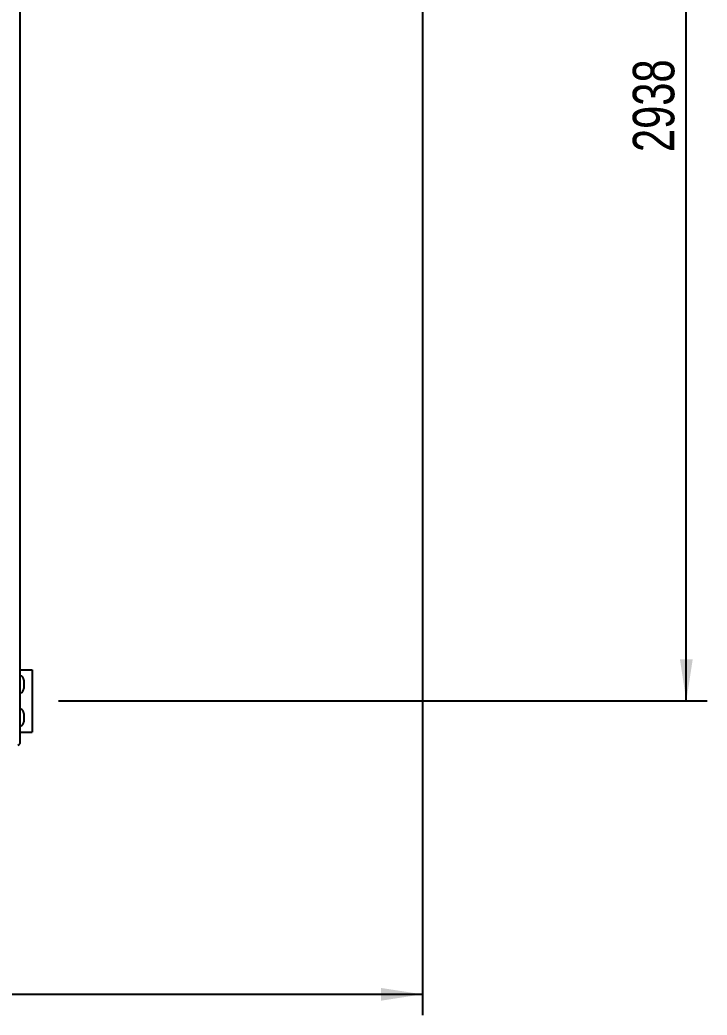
# Model space of a CAD drawing. Header units: millimetres. Extents: x 1293 to 41893, y 1011 to 26911.
# Drawn here: x 17101 to 18756, y 9975 to 12371 of the extents above; entities that cross this region are included whole.
import ezdxf

# ---------------------------------------------------------------- set-up
doc = ezdxf.new("R2010")
doc.units = ezdxf.units.MM
doc.header["$LTSCALE"] = 50
doc.layers.add('CAPA_1', color=7, linetype='Continuous')
doc.layers.add('PASILLOS', color=2, linetype='Continuous')
doc.styles.add('SLDTEXTSTYLE0', font='TXT', dxfattribs={"width": 0.75})
doc.dimstyles.new('SLDDIMSTYLE0', dxfattribs={"dimtxt": 100, "dimasz": 100, "dimexe": 0, "dimexo": 0.0625, "dimgap": 25, "dimtad": 2, "dimdec": 0, "dimrnd": 1e-09, "dimzin": 12, "dimdsep": 46, "dimtxsty": 'SLDTEXTSTYLE0', "dimsah": 1, "dimcen": 0.09, "dimadec": 0, "dimazin": 3, "dimtfac": 1, "dimtdec": 0, "dimtofl": 0, "dimtmove": 0, "dimatfit": 3, "dimfxl": 1, "dimfrac": 2, "dimtolj": 1, "dimtzin": 12, "dimarcsym": 0})

# ---------------------------------------------------------------- blocks, each defined once
blk = doc.blocks.new('_D_11')
at = {"layer": 'CAPA_1', "transparency": 16777216}
for p, q in [((18071.3, 13669.2), (18755.5, 13669.2)), ((18705.5, 10731.2), (18705.5, 13669.2)), ((17193.9, 10731.2), (18755.5, 10731.2))]:
    blk.add_line(p, q, dxfattribs=at)
for points in [[(18705.5, 13669.2), (18690.1, 13569.2), (18720.9, 13569.2)], [(18705.5, 10731.2), (18720.9, 10831.2), (18690.1, 10831.2)]]:
    blk.add_solid(points, dxfattribs=at)
at = {"layer": 'CAPA_1', "transparency": 16777216, "insert": (18576.6, 12052.4), "char_height": 100, "attachment_point": 1, "rotation": 90, "style": 'SLDTEXTSTYLE0'}
blk.add_mtext('2938', dxfattribs=at)
blk = doc.blocks.new('_D_16')
at = {"layer": 'CAPA_1', "transparency": 16777216}
for p, q in [((7974.7, 13667.4), (7974.7, 9974.9)), ((18069.9, 13667.8), (18069.9, 9974.9)), ((7974.7, 10024.9), (18069.9, 10024.9))]:
    blk.add_line(p, q, dxfattribs=at)
for points in [[(7974.7, 10024.9), (8074.7, 10009.5), (8074.7, 10040.3)], [(18069.9, 10024.9), (17969.9, 10040.3), (17969.9, 10009.5)]]:
    blk.add_solid(points, dxfattribs=at)
at = {"layer": 'CAPA_1', "transparency": 16777216, "insert": (12837.6, 10153.8), "char_height": 100, "attachment_point": 1, "style": 'SLDTEXTSTYLE0'}
blk.add_mtext('10095', dxfattribs=at)

msp = doc.modelspace()

# ---------------------------------------------------------------- linework, layer by layer
at = {"layer": 'PASILLOS', "linetype": 'Continuous', "lineweight": 25}
for p, q in [((17101.7878232, 10630.9617267), (17101.7878232, 13564.8575629)), ((17101.7878232, 10806.1549312), (17124.0179032, 10806.1549312)), ((17124.0179032, 10806.1549312), (17130.3628232, 10806.1549312)), ((17130.3628232, 10806.1549312), (17130.3628232, 10656.1549312)), ((17110.2753232, 10781.1549312), (17110.2753232, 10761.1549312)), ((17110.2753232, 10701.1549312), (17110.2753232, 10681.1549312)), ((17101.7878232, 10656.1549312), (17124.0179032, 10656.1549312)), ((17124.0179032, 10656.1549312), (17130.3628232, 10656.1549312))]:
    msp.add_line(p, q, dxfattribs=at)
for centre, radius, start, end in [((17099.1628232, 10781.1549312), 11.1125, 0, 76.3364236367), ((17099.1628232, 10761.1549312), 11.1125, 283.6635763633, 0), ((17099.1628232, 10701.1549312), 11.1125, 0, 76.3364236367), ((17099.1628232, 10681.1549312), 11.1125, 283.6635763633, 0), ((17095.6918232, 10630.9617267), 6.096, 270, 326.359347217), ((17095.6918232, 10630.9617267), 6.096, 326.359347217, 0)]:
    msp.add_arc(centre, radius, start, end, dxfattribs=at)

# ---------------------------------------------------------------- dimensions: what is measured, and where the dimension line sits
at = {"layer": 'CAPA_1'}
dim = msp.add_linear_dim(base=(18069.9378232, 10024.8657267), p1=(7974.6878232, 13730.853389), p2=(18069.9378232, 13731.328389), dimstyle='SLDDIMSTYLE0', dxfattribs=at)
dim.commit()
dim.dimension.update_dxf_attribs({"geometry": '_D_16', "text_midpoint": (13022.3128232, 10024.8657267), "dimtype": 160})
dim = msp.add_linear_dim(base=(18705.5220747, 13669.207389), p1=(17130.3628232, 10731.1549312), p2=(18007.8168232, 13669.207389), angle=90, dimstyle='SLDDIMSTYLE0', dxfattribs=at)
dim.commit()
dim.dimension.update_dxf_attribs({"geometry": '_D_11', "text_midpoint": (18705.5220747, 12200.1811601), "dimtype": 160})

doc.saveas('drawing.dxf')
